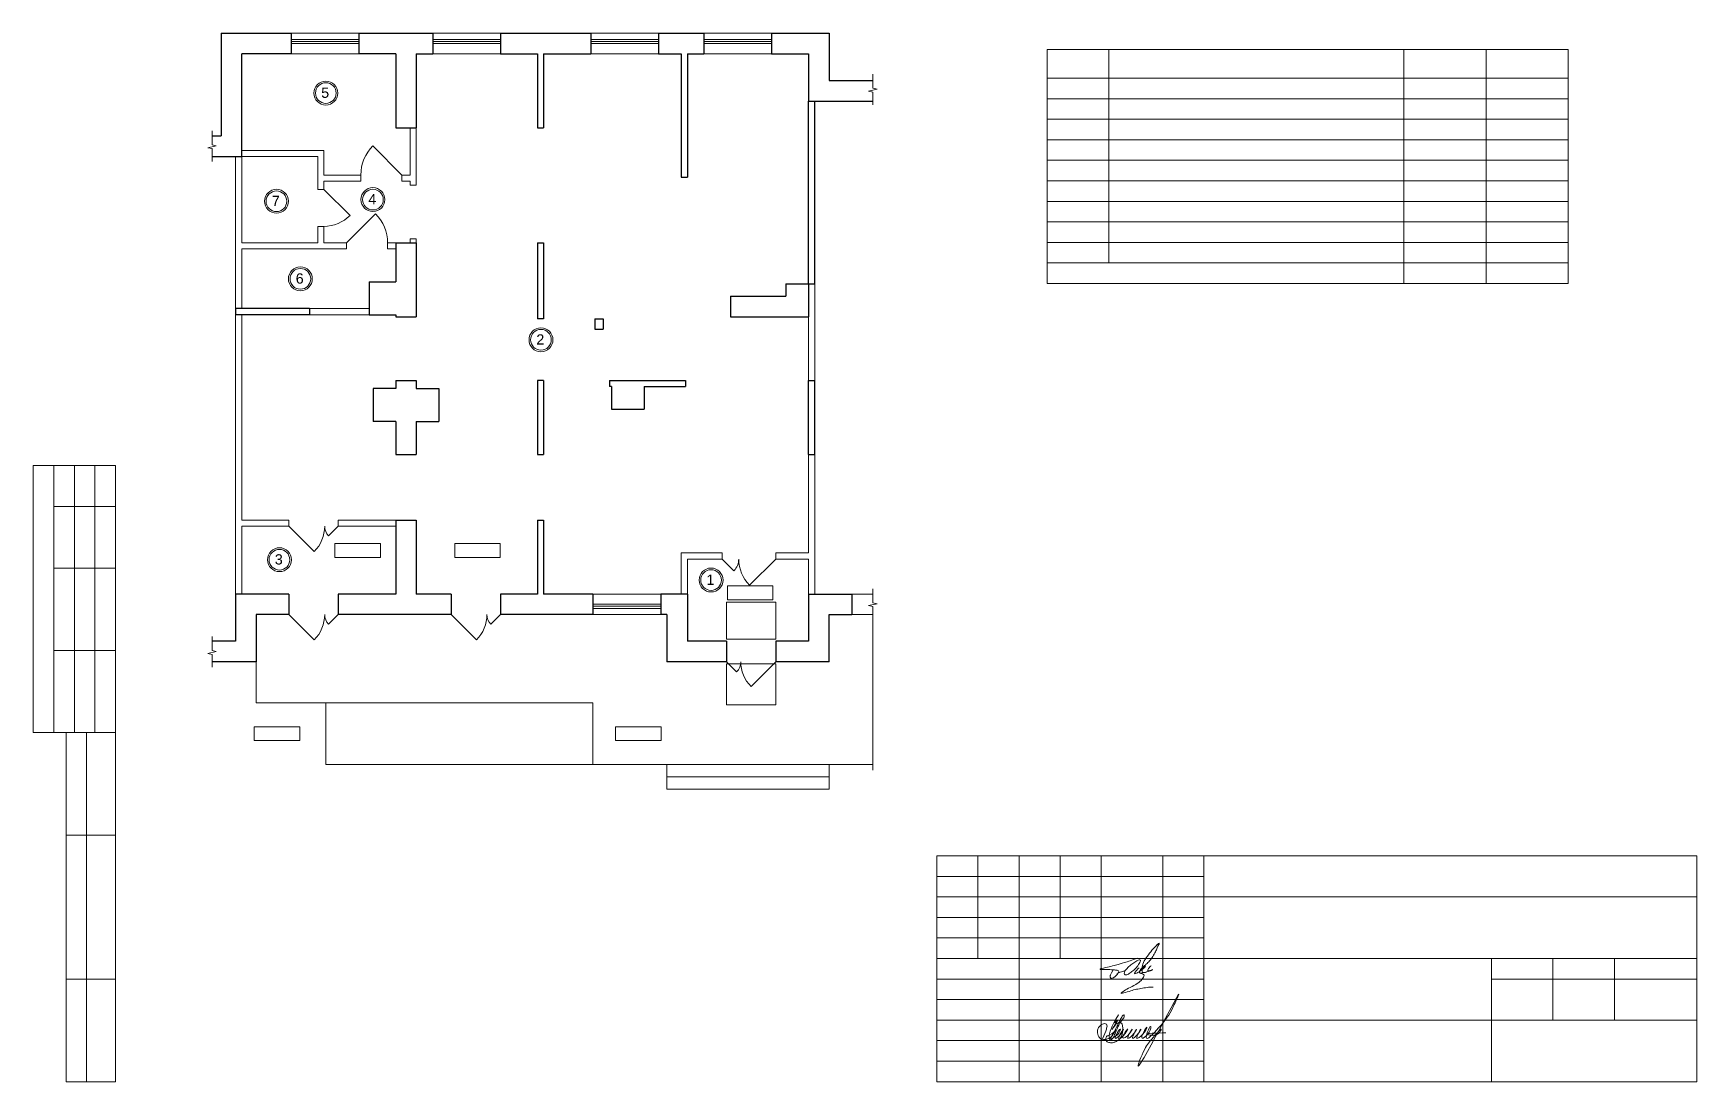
# Model space of a CAD drawing. Header units: metres. Extents: x 0 to 40.5, y 0.5 to 26.
import ezdxf
from ezdxf.enums import TextEntityAlignment as Align

# ---------------------------------------------------------------- set-up
doc = ezdxf.new("R2010")
doc.units = ezdxf.units.M
doc.header["$MEASUREMENT"] = 0
doc.layers.add('Level 1', color=7, linetype='Continuous', lineweight=0)
doc.layers.add('Level 63', color=7, linetype='Continuous', lineweight=0)
doc.styles.add('Style-Arial', font='arial.ttf')

# ---------------------------------------------------------------- blocks, each defined once
blk = doc.blocks.new('*U106')
at = {"color": 7, "linetype": 'Continuous', "lineweight": 13}
for radius in [0.291, 0.252]:
    blk.add_circle((0, 0), radius, dxfattribs=at)
at = {"color": 7, "linetype": 'Continuous', "lineweight": 13, "style": 'Style-Arial'}
blk.add_text('1', height=0.25, dxfattribs=at).set_placement((-0.113, 0.133), align=Align.TOP_LEFT)
blk = doc.blocks.new('*U107')
at = {"color": 7, "linetype": 'Continuous', "lineweight": 13}
for radius in [0.291, 0.252]:
    blk.add_circle((0, 0), radius, dxfattribs=at)
at = {"color": 7, "linetype": 'Continuous', "lineweight": 13, "style": 'Style-Arial'}
blk.add_text('2', height=0.25, dxfattribs=at).set_placement((-0.113, 0.133), align=Align.TOP_LEFT)
blk = doc.blocks.new('*U108')
at = {"color": 7, "linetype": 'Continuous', "lineweight": 13}
for radius in [0.291, 0.252]:
    blk.add_circle((0, 0), radius, dxfattribs=at)
at = {"color": 7, "linetype": 'Continuous', "lineweight": 13, "style": 'Style-Arial'}
blk.add_text('3', height=0.25, dxfattribs=at).set_placement((-0.113, 0.133), align=Align.TOP_LEFT)
blk = doc.blocks.new('*U110')
at = {"color": 7, "linetype": 'Continuous', "lineweight": 13}
for radius in [0.291, 0.252]:
    blk.add_circle((0, 0), radius, dxfattribs=at)
at = {"color": 7, "linetype": 'Continuous', "lineweight": 13, "style": 'Style-Arial'}
blk.add_text('4', height=0.25, dxfattribs=at).set_placement((-0.113, 0.133), align=Align.TOP_LEFT)
blk = doc.blocks.new('*U111')
at = {"color": 7, "linetype": 'Continuous', "lineweight": 13}
for radius in [0.291, 0.252]:
    blk.add_circle((0, 0), radius, dxfattribs=at)
at = {"color": 7, "linetype": 'Continuous', "lineweight": 13, "style": 'Style-Arial'}
blk.add_text('6', height=0.25, dxfattribs=at).set_placement((-0.113, 0.133), align=Align.TOP_LEFT)
blk = doc.blocks.new('*U112')
at = {"color": 7, "linetype": 'Continuous', "lineweight": 13}
for radius in [0.291, 0.252]:
    blk.add_circle((0, 0), radius, dxfattribs=at)
at = {"color": 7, "linetype": 'Continuous', "lineweight": 13, "style": 'Style-Arial'}
blk.add_text('7', height=0.25, dxfattribs=at).set_placement((-0.113, 0.133), align=Align.TOP_LEFT)
blk = doc.blocks.new('*U109')
at = {"color": 7, "linetype": 'Continuous', "lineweight": 13}
for radius in [0.291, 0.252]:
    blk.add_circle((0, 0), radius, dxfattribs=at)
at = {"color": 7, "linetype": 'Continuous', "lineweight": 13, "style": 'Style-Arial'}
blk.add_text('5', height=0.25, dxfattribs=at).set_placement((-0.113, 0.133), align=Align.TOP_LEFT)

msp = doc.modelspace()

# ---------------------------------------------------------------- linework, layer by layer
at = {"lineweight": 30}
for p, q in [((4.576, 26.023), (4.576, 23.523)), ((6.276, 26.023), (6.276, 25.523)), ((7.926, 26.023), (7.926, 25.523)), ((9.726, 26.023), (9.726, 25.523)), ((11.376, 26.023), (11.376, 25.523)), ((13.576, 26.023), (13.576, 25.523)), ((15.226, 26.023), (15.226, 25.523)), ((16.326, 26.023), (16.326, 25.523)), ((17.976, 26.023), (17.976, 25.523)), ((6.276, 25.523), (5.076, 25.523)), ((5.076, 23.023), (5.076, 25.523)), ((8.826, 25.523), (7.926, 25.523)), ((8.826, 25.523), (8.826, 23.723)), ((9.326, 25.523), (9.326, 23.723)), ((12.276, 25.523), (12.276, 23.723)), ((12.426, 25.523), (12.426, 23.723)), ((15.776, 25.523), (15.776, 22.523)), ((15.926, 25.523), (15.926, 22.523)), ((19.376, 24.873), (20.441, 24.873)), ((18.876, 24.373), (20.441, 24.373)), ((18.876, 19.923), (18.876, 24.373)), ((19.026, 19.923), (19.026, 24.373)), ((4.352, 23.523), (4.576, 23.523)), ((8.826, 23.723), (9.326, 23.723)), ((12.276, 23.723), (12.426, 23.723)), ((4.352, 23.023), (5.076, 23.023)), ((15.776, 22.523), (15.926, 22.523)), ((8.826, 20.923), (9.326, 20.923)), ((8.826, 20.923), (8.826, 19.973)), ((9.326, 20.923), (9.326, 19.123)), ((12.276, 20.923), (12.426, 20.923)), ((12.276, 20.923), (12.276, 19.073)), ((12.426, 20.923), (12.426, 19.073)), ((8.176, 19.973), (8.826, 19.973)), ((8.176, 19.973), (8.176, 19.173)), ((18.326, 19.923), (18.876, 19.923)), ((18.326, 19.923), (18.326, 19.623)), ((18.876, 19.923), (19.026, 19.923)), ((18.876, 19.923), (18.876, 19.123)), ((16.976, 19.623), (18.326, 19.623)), ((16.976, 19.623), (16.976, 19.123)), ((6.726, 19.323), (4.926, 19.323)), ((4.926, 19.323), (4.926, 19.173)), ((6.726, 19.173), (4.926, 19.173)), ((6.726, 19.323), (6.726, 19.173)), ((8.176, 19.173), (8.826, 19.173)), ((8.826, 19.173), (8.826, 19.123)), ((8.826, 19.123), (9.326, 19.123)), ((12.426, 19.073), (12.276, 19.073)), ((13.676, 19.073), (13.676, 18.823)), ((13.676, 19.073), (13.876, 19.073)), ((13.876, 19.073), (13.876, 18.823)), ((16.976, 19.123), (18.876, 19.123)), ((13.676, 18.823), (13.876, 18.823)), ((8.826, 17.573), (9.326, 17.573)), ((8.826, 17.573), (8.826, 17.373)), ((9.326, 17.573), (9.326, 17.373)), ((12.426, 17.573), (12.276, 17.573)), ((12.276, 17.573), (12.276, 15.773)), ((12.426, 17.573), (12.426, 15.773)), ((14.026, 17.573), (14.026, 17.423)), ((14.026, 17.573), (15.876, 17.573)), ((14.076, 17.423), (14.026, 17.423)), ((14.076, 17.423), (14.076, 16.873)), ((14.876, 17.423), (15.876, 17.423)), ((14.876, 17.423), (14.876, 16.873)), ((15.876, 17.573), (15.876, 17.423)), ((18.876, 15.773), (18.876, 17.573)), ((18.876, 17.573), (19.026, 17.573)), ((19.026, 15.773), (19.026, 17.573)), ((8.826, 17.373), (8.276, 17.373)), ((8.276, 17.373), (8.276, 16.573)), ((9.326, 17.373), (9.876, 17.373)), ((9.876, 17.373), (9.876, 16.573)), ((14.076, 16.873), (14.876, 16.873)), ((8.826, 16.573), (8.276, 16.573)), ((8.826, 16.573), (8.826, 15.773)), ((9.326, 16.573), (9.876, 16.573)), ((9.326, 16.573), (9.326, 15.773)), ((8.826, 15.773), (9.326, 15.773)), ((12.276, 15.773), (12.426, 15.773)), ((18.876, 15.773), (19.026, 15.773)), ((8.826, 14.173), (9.326, 14.173)), ((8.826, 14.173), (8.826, 12.373)), ((9.326, 14.173), (9.326, 12.373)), ((12.276, 14.173), (12.426, 14.173)), ((12.276, 14.173), (12.276, 12.373)), ((12.426, 14.173), (12.426, 12.373)), ((6.226, 12.373), (4.926, 12.373)), ((4.926, 12.373), (4.926, 11.223)), ((6.226, 12.373), (6.226, 11.873)), ((8.826, 12.373), (7.426, 12.373)), ((7.426, 12.373), (7.426, 11.873)), ((10.176, 12.373), (9.326, 12.373)), ((10.176, 12.373), (10.176, 11.873)), ((11.376, 12.373), (11.376, 11.873)), ((12.276, 12.373), (11.376, 12.373)), ((13.626, 12.373), (12.426, 12.373)), ((13.626, 12.373), (13.626, 11.873)), ((15.926, 12.373), (15.276, 12.373)), ((15.276, 12.373), (15.276, 11.873)), ((15.926, 12.373), (15.926, 11.223)), ((18.876, 12.373), (19.926, 12.373)), ((19.926, 12.373), (19.926, 11.873)), ((6.226, 11.873), (5.426, 11.873)), ((5.426, 11.873), (5.426, 10.723)), ((10.176, 11.873), (7.426, 11.873)), ((13.626, 11.873), (11.376, 11.873)), ((15.426, 11.873), (15.276, 11.873)), ((15.426, 11.873), (15.426, 10.723)), ((19.376, 11.873), (19.926, 11.873)), ((19.376, 10.723), (19.376, 11.873)), ((4.926, 11.223), (4.352, 11.223)), ((16.876, 11.223), (15.926, 11.223)), ((16.876, 11.223), (16.876, 10.723)), ((18.876, 11.223), (18.076, 11.223)), ((18.076, 11.223), (18.076, 10.723)), ((5.426, 10.723), (4.352, 10.723)), ((16.876, 10.723), (15.426, 10.723)), ((19.376, 10.723), (18.076, 10.723))]:
    msp.add_line(p, q, dxfattribs=at)
at = {"lineweight": 0}
for p, q in [((6.276, 25.873), (7.926, 25.873)), ((6.276, 25.823), (7.926, 25.823)), ((6.276, 25.773), (7.926, 25.773)), ((9.726, 25.873), (11.376, 25.873)), ((9.726, 25.823), (11.376, 25.823)), ((9.726, 25.773), (11.376, 25.773)), ((13.576, 25.873), (15.226, 25.873)), ((13.576, 25.823), (15.226, 25.823)), ((13.576, 25.773), (15.226, 25.773)), ((16.326, 25.873), (17.976, 25.873)), ((16.326, 25.823), (17.976, 25.823)), ((16.326, 25.773), (17.976, 25.773)), ((13.626, 12.123), (15.276, 12.123)), ((13.626, 12.073), (15.276, 12.073)), ((13.626, 12.023), (15.276, 12.023))]:
    msp.add_line(p, q, dxfattribs=at)
at = {"color": 7, "linetype": 'Continuous', "lineweight": 13}
for p, q in [((24.687, 25.625), (24.687, 19.931)), ((24.687, 25.625), (37.371, 25.625)), ((26.187, 25.625), (26.187, 20.431)), ((33.371, 25.625), (33.371, 19.931)), ((35.371, 25.625), (35.371, 19.931)), ((37.371, 25.625), (37.371, 19.931)), ((37.371, 25.625), (37.371, 19.931)), ((24.687, 24.931), (37.371, 24.931)), ((7.076, 23.173), (5.076, 23.173)), ((7.076, 23.173), (7.076, 22.573)), ((8.976, 22.573), (8.269, 23.28)), ((6.926, 23.023), (5.076, 23.023)), ((6.926, 23.023), (6.926, 22.223)), ((7.976, 22.573), (7.076, 22.573)), ((7.076, 22.423), (7.076, 22.223)), ((7.976, 22.423), (7.076, 22.423)), ((7.976, 22.573), (7.976, 22.423)), ((9.176, 22.573), (8.976, 22.573)), ((8.976, 22.573), (8.976, 22.423)), ((9.176, 22.423), (8.976, 22.423)), ((9.176, 22.323), (9.326, 22.323)), ((7.076, 22.223), (6.926, 22.223)), ((7.076, 22.223), (7.712, 21.587)), ((7.626, 20.923), (8.333, 21.63)), ((7.076, 21.323), (6.926, 21.323)), ((6.926, 21.323), (6.926, 20.923)), ((7.076, 21.323), (7.076, 20.923)), ((6.926, 20.923), (5.076, 20.923)), ((7.626, 20.773), (5.076, 20.773)), ((7.626, 20.923), (7.076, 20.923)), ((7.626, 20.923), (7.626, 20.773)), ((8.826, 20.923), (8.626, 20.923)), ((8.626, 20.923), (8.626, 20.773)), ((8.826, 20.773), (8.626, 20.773)), ((9.176, 21.023), (9.326, 21.023)), ((6.726, 19.323), (8.176, 19.323)), ((6.726, 19.173), (8.176, 19.173)), ((6.226, 14.173), (5.076, 14.173)), ((6.226, 14.023), (5.076, 14.023)), ((6.226, 14.023), (6.226, 14.173)), ((6.226, 14.023), (6.84, 13.409)), ((7.426, 14.023), (7.191, 13.789)), ((8.826, 14.173), (7.426, 14.173)), ((7.426, 14.023), (7.426, 14.173)), ((8.826, 14.023), (7.426, 14.023)), ((16.776, 13.223), (17.058, 12.94)), ((6.226, 11.873), (6.84, 11.259)), ((7.426, 11.873), (7.191, 11.639)), ((10.176, 11.873), (10.79, 11.259)), ((11.376, 11.873), (11.141, 11.639)), ((16.876, 10.723), (17.123, 10.476)), ((18.076, 10.723), (17.475, 10.122)), ((15.426, 8.223), (15.426, 7.623)), ((19.376, 8.223), (19.376, 7.623)), ((19.376, 7.623), (15.426, 7.623))]:
    msp.add_line(p, q, dxfattribs=at)
at = {"color": 7, "linetype": 'Continuous', "lineweight": 0}
for p, q in [((24.687, 24.431), (37.371, 24.431)), ((24.687, 23.931), (37.371, 23.931)), ((24.687, 23.431), (37.371, 23.431)), ((24.687, 22.931), (37.371, 22.931)), ((24.687, 22.431), (37.371, 22.431)), ((24.687, 21.931), (37.371, 21.931)), ((24.687, 21.431), (37.371, 21.431)), ((24.687, 20.931), (37.371, 20.931)), ((18.076, 13.223), (17.439, 12.587)), ((19.376, 7.923), (15.426, 7.923))]:
    msp.add_line(p, q, dxfattribs=at)
at = {"lineweight": 13}
for p, q in [((9.176, 23.723), (9.176, 22.573)), ((9.326, 23.723), (9.326, 22.323)), ((4.926, 23.023), (4.926, 19.323)), ((5.076, 23.023), (5.076, 20.923)), ((9.176, 22.423), (9.176, 22.323)), ((5.076, 20.773), (5.076, 19.323)), ((9.176, 21.023), (9.176, 20.923)), ((9.326, 21.023), (9.326, 20.923)), ((24.687, 20.431), (37.371, 20.431)), ((19.026, 17.573), (19.026, 19.923)), ((24.687, 19.931), (37.371, 19.931)), ((4.926, 19.173), (4.926, 12.373)), ((5.076, 19.173), (5.076, 14.173)), ((18.876, 19.123), (18.876, 17.573)), ((18.876, 15.773), (18.876, 13.373)), ((19.026, 15.773), (19.026, 12.373)), ((5.076, 14.023), (5.076, 12.373)), ((15.776, 13.373), (15.776, 12.373)), ((16.776, 13.373), (15.776, 13.373)), ((16.776, 13.373), (16.776, 13.223)), ((18.876, 13.373), (18.076, 13.373)), ((18.076, 13.373), (18.076, 13.223)), ((15.926, 13.223), (15.926, 12.373)), ((16.776, 13.223), (15.926, 13.223)), ((18.876, 13.223), (18.076, 13.223)), ((18.876, 12.373), (18.876, 13.223)), ((5.426, 10.723), (5.426, 9.723)), ((13.626, 9.723), (5.426, 9.723)), ((7.126, 9.723), (7.126, 8.223)), ((13.626, 9.723), (13.626, 8.223)), ((20.441, 8.223), (7.126, 8.223))]:
    msp.add_line(p, q, dxfattribs=at)
at = {"lineweight": 9}
for p, q in [((2, 15.5), (2, 0.5)), ((40.5, 0.5), (40.5, 6)), ((22, 0.5), (40.5, 0.5))]:
    msp.add_line(p, q, dxfattribs=at)
at = {"lineweight": 30, "flags": 128}
for points in [[(4.576, 26.023), (6.276, 26.023)], [(7.926, 26.023), (9.726, 26.023)], [(11.376, 26.023), (13.576, 26.023)], [(15.226, 26.023), (16.326, 26.023)], [(17.976, 26.023), (19.376, 26.023)], [(19.376, 26.023), (19.376, 24.873)], [(9.326, 25.523), (9.726, 25.523)], [(11.376, 25.523), (12.276, 25.523)], [(12.426, 25.523), (13.576, 25.523)], [(15.226, 25.523), (15.776, 25.523)], [(15.926, 25.523), (16.326, 25.523)], [(17.976, 25.523), (18.876, 25.523)], [(18.876, 25.523), (18.876, 24.373)], [(18.876, 12.373), (18.876, 11.223)]]:
    msp.add_lwpolyline(points, dxfattribs=at)
at = {"lineweight": 0, "flags": 128}
for points in [[(6.276, 26.023), (7.926, 26.023), (7.926, 25.523), (6.276, 25.523), (6.276, 26.023)], [(9.726, 26.023), (11.376, 26.023), (11.376, 25.523), (9.726, 25.523), (9.726, 26.023)], [(13.576, 26.023), (15.226, 26.023), (15.226, 25.523), (13.576, 25.523), (13.576, 26.023)], [(16.326, 26.023), (17.976, 26.023), (17.976, 25.523), (16.326, 25.523), (16.326, 26.023)], [(13.626, 12.373), (15.276, 12.373), (15.276, 11.873), (13.626, 11.873), (13.626, 12.373)]]:
    msp.add_lwpolyline(points, close=True, dxfattribs=at)
for points in [[(20.441, 24.28), (20.441, 24.593), (20.338, 24.615), (20.544, 24.661), (20.441, 24.683), (20.441, 25.025)], [(4.352, 22.903), (4.352, 23.215), (4.25, 23.238), (4.455, 23.283), (4.352, 23.306), (4.352, 23.648)], [(20.441, 11.873), (19.926, 11.873), (19.926, 12.373), (20.441, 12.373)], [(20.441, 8.086), (20.441, 12.068), (20.338, 12.091), (20.544, 12.136), (20.441, 12.159), (20.441, 12.5)], [(4.352, 10.591), (4.352, 10.903), (4.25, 10.926), (4.455, 10.972), (4.352, 10.994), (4.352, 11.336)]]:
    msp.add_lwpolyline(points, dxfattribs=at)
at = {"color": 7, "linetype": 'Continuous', "lineweight": 13, "flags": 128}
for points in [[(7.342, 13.601), (8.453, 13.601), (8.453, 13.265), (7.342, 13.265), (7.342, 13.601)], [(10.26, 13.601), (11.37, 13.601), (11.37, 13.265), (10.26, 13.265), (10.26, 13.601)], [(16.899, 12.569), (18.01, 12.569), (18.01, 12.233), (16.899, 12.233), (16.899, 12.569)], [(5.379, 9.143), (6.489, 9.143), (6.489, 8.807), (5.379, 8.807), (5.379, 9.143)], [(14.174, 9.143), (15.284, 9.143), (15.284, 8.807), (14.174, 8.807), (14.174, 9.143)]]:
    msp.add_lwpolyline(points, close=True, dxfattribs=at)
at = {"color": 7, "linetype": 'Continuous', "lineweight": 0, "flags": 128}
for points in [[(16.876, 11.273), (18.076, 11.273), (18.076, 12.173), (16.876, 12.173), (16.876, 11.273)], [(16.876, 10.673), (18.076, 10.673), (18.076, 9.673), (16.876, 9.673), (16.876, 10.673)]]:
    msp.add_lwpolyline(points, close=True, dxfattribs=at)
at = {"color": 7, "linetype": 'Continuous', "lineweight": 0}
for centre, radius, start, end in [((8.976, 22.573), 1, 135, 180), ((7.076, 22.223), 0.9, 270, 315), ((7.626, 20.923), 1, 0, 45), ((6.226, 14.023), 0.869, 315, 360), ((7.426, 14.023), 0.331, 180, 225), ((16.776, 13.223), 0.4, 315, 0), ((18.076, 13.223), 0.9, 180, 225), ((6.226, 11.873), 0.869, 315, 360), ((7.426, 11.873), 0.331, 180, 225), ((10.176, 11.873), 0.869, 315, 360), ((11.376, 11.873), 0.331, 180, 225), ((16.876, 10.723), 0.35, 315, 0), ((18.076, 10.723), 0.85, 180, 225)]:
    msp.add_arc(centre, radius, start, end, dxfattribs=at)
at = {"color": 5, "linetype": 'Continuous', "lineweight": 0}
msp.add_open_spline([(26.011, 1.499), (26.049, 1.577), (26.101, 1.684), (26.137, 1.812), (26.147, 1.88), (26.108, 1.92), (26.042, 1.914), (25.978, 1.871), (25.93, 1.813), (25.906, 1.75), (25.909, 1.689), (25.926, 1.622), (25.963, 1.564), (26.023, 1.532), (26.089, 1.519), (26.154, 1.542), (26.211, 1.565), (26.281, 1.618), (26.324, 1.73), (26.389, 1.851), (26.44, 1.97), (26.498, 2.052), (26.519, 2.114), (26.562, 2.131), (26.564, 2.091), (26.553, 2.055), (26.438, 1.921), (26.358, 1.723), (26.296, 1.565), (26.225, 1.498), (26.209, 1.535), (26.2, 1.573), (26.189, 1.65), (26.245, 1.795), (26.29, 1.912), (26.512, 2.28), (26.245, 1.842), (26.484, 2.099), (26.163, 1.624), (26.344, 1.895), (26.421, 1.949), (26.502, 1.933), (26.523, 1.854), (26.532, 1.727), (26.498, 1.563), (26.38, 1.486), (26.295, 1.447), (26.213, 1.446), (26.142, 1.464), (26.117, 1.51), (26.112, 1.552), (26.124, 1.623), (26.25, 1.615), (26.467, 1.929), (26.16, 1.478), (26.358, 1.616), (26.437, 1.658), (26.495, 1.868), (26.239, 1.444), (26.485, 1.641), (26.601, 1.896), (26.319, 1.427), (26.58, 1.637), (26.702, 1.884), (26.412, 1.456), (26.689, 1.634), (26.811, 1.888), (26.538, 1.434), (26.799, 1.649), (26.91, 1.873), (26.633, 1.389), (26.926, 1.671), (26.991, 1.838), (26.707, 1.349), (27.082, 1.697), (27.136, 1.902), (26.818, 1.341), (27.211, 1.699), (27.207, 1.926), (26.966, 1.337), (27.563, 1.983), (27.678, 2.158), (28.224, 3.337), (26.544, 0.039), (27.076, 1.372), (27.227, 1.524), (27.505, 1.859), (27.385, 1.591), (26.924, 1.675), (27.328, 1.685), (27.578, 1.691)], degree=3, knots=[0, 0, 0, 0, 0.25628, 0.353581, 0.406785, 0.450947, 0.500228, 0.589539, 0.678243, 0.721139, 0.789755, 0.855622, 0.929913, 0.986796, 1.054482, 1.124935, 1.189175, 1.239866, 1.382593, 1.533904, 1.656708, 1.769166, 1.833241, 1.851218, 1.87708, 1.919627, 1.974991, 2.390092, 2.511628, 2.564183, 2.58853, 2.610373, 2.686214, 2.814194, 3.041608, 3.238132, 3.458023, 3.542151, 3.799695, 3.964581, 4.050226, 4.108456, 4.174286, 4.271529, 4.50532, 4.614114, 4.684066, 4.783342, 4.858047, 4.883077, 4.934253, 4.987448, 5.068031, 5.273314, 5.528209, 5.596865, 5.81499, 5.861814, 6.112149, 6.279116, 6.419755, 6.680665, 6.886777, 7.00733, 7.257369, 7.454423, 7.584298, 7.83004, 8.047956, 8.143902, 8.3832, 8.65874, 8.67189, 8.887943, 9.221296, 9.231594, 9.502183, 9.820257, 9.849202, 10.120034, 10.495152, 11.096402, 11.416738, 13.371737, 13.840926, 14.20828, 14.424856, 14.536091, 14.808089, 15.25283, 15.25283, 15.25283, 15.25283], dxfattribs=at)
at = {"layer": 'Level 1', "color": 5, "lineweight": 20}
for points in [[(27.258, 3.223), (27.123, 3.174), (27.007, 3.144), (26.997, 3.18), (26.992, 3.254), (27.02, 3.402), (27.121, 3.552), (27.237, 3.705), (27.346, 3.822), (27.399, 3.871), (27.427, 3.874), (27.379, 3.806), (27.346, 3.716), (27.297, 3.608), (27.225, 3.497), (27.133, 3.39), (27.064, 3.337), (27.016, 3.29), (26.936, 3.205), (26.922, 3.156), (26.962, 3.136), (27.039, 3.118), (27.059, 3.074), (26.981, 2.965), (26.852, 2.868), (26.658, 2.771), (26.515, 2.694), (26.483, 2.655), (26.48, 2.639), (26.697, 2.705), (26.821, 2.744), (26.965, 2.771), (27.121, 2.795), (27.21, 2.806), (27.264, 2.798)], [(26.283, 3.204), (26.232, 3.115), (26.224, 3.093), (26.219, 3.076), (26.217, 3.045), (26.229, 3.022), (26.252, 3.013), (26.289, 3.021), (26.372, 3.09), (26.421, 3.154), (26.442, 3.189), (26.407, 3.21), (26.345, 3.223), (26.156, 3.231), (26.068, 3.231), (25.97, 3.229), (25.974, 3.247), (25.989, 3.25), (26.393, 3.346), (26.539, 3.393), (26.759, 3.458), (26.875, 3.512)], [(26.384, 3.13), (26.454, 3.166), (26.522, 3.188), (26.568, 3.195), (26.583, 3.195), (26.675, 3.309), (26.765, 3.382), (26.876, 3.449), (26.934, 3.471), (26.958, 3.466), (26.956, 3.437), (26.898, 3.319), (26.818, 3.239), (26.726, 3.161), (26.643, 3.101), (26.597, 3.101), (26.571, 3.103), (26.556, 3.127), (26.563, 3.176), (26.585, 3.198)], [(26.922, 3.273), (26.891, 3.243), (26.867, 3.216), (26.841, 3.19), (26.823, 3.163), (26.811, 3.14), (26.814, 3.13), (26.828, 3.128), (26.885, 3.152), (26.932, 3.179), (27.029, 3.257), (27.078, 3.301), (27.087, 3.325), (27.046, 3.313), (27, 3.264), (26.959, 3.223), (26.939, 3.196), (26.934, 3.155), (26.947, 3.14), (27.032, 3.153), (27.08, 3.16), (27.146, 3.184), (27.223, 3.208), (27.262, 3.24), (27.221, 3.216), (27.155, 3.196), (27.133, 3.196), (27.141, 3.242), (27.201, 3.315), (27.221, 3.32)]]:
    msp.add_open_spline(points, degree=3, dxfattribs=at)
at = {"layer": 'Level 63', "color": 7, "linetype": 'Continuous', "lineweight": 13}
for p, q in [((0, 15.5), (2, 15.5)), ((0, 15.5), (0, 9)), ((0.5, 15.5), (0.5, 9)), ((1, 15.5), (1, 9)), ((1.5, 15.5), (1.5, 9)), ((0.5, 14.5), (2, 14.5)), ((0.5, 13), (2, 13)), ((0.5, 11), (2, 11)), ((0, 9), (2, 9)), ((0.8, 9), (2, 9)), ((1.3, 0.5), (1.3, 9)), ((0.8, 6.5), (2, 6.5)), ((22, 6), (40.5, 6)), ((22, 6), (22, 0.5)), ((23, 6), (23, 3.5)), ((24, 6), (24, 0.5)), ((25, 6), (25, 3.5)), ((26, 6), (26, 0.5)), ((27.5, 6), (27.5, 0.5)), ((28.5, 6), (28.5, 0.5)), ((28.5, 5), (40.5, 5)), ((22, 4), (28.5, 4)), ((22, 3.5), (28.5, 3.5)), ((28.5, 3.5), (40.5, 3.5)), ((0.8, 3), (2, 3)), ((35.5, 3), (40.5, 3)), ((28.5, 2), (40.5, 2))]:
    msp.add_line(p, q, dxfattribs=at)
at = {"layer": 'Level 63', "color": 7, "linetype": 'Continuous', "lineweight": 0}
for p, q in [((22, 5.5), (28.5, 5.5)), ((22, 5), (28.5, 5)), ((22, 4.5), (28.5, 4.5)), ((22, 3), (28.5, 3)), ((22, 2.5), (28.5, 2.5)), ((22, 2), (28.5, 2)), ((22, 1.5), (28.5, 1.5)), ((22, 1), (28.5, 1))]:
    msp.add_line(p, q, dxfattribs=at)
at = {"layer": 'Level 63', "color": 7, "linetype": 'Continuous', "lineweight": 13, "flags": 128}
for points in [[(2, 0.5), (0.8, 0.5), (0.8, 9)], [(35.5, 3.5), (35.5, 0.5)], [(37, 3.5), (37, 2)], [(38.5, 3.5), (38.5, 2)]]:
    msp.add_lwpolyline(points, dxfattribs=at)

# ---------------------------------------------------------------- block references
at = {"color": 7, "linetype": 'Continuous', "lineweight": 13}
for name, p in [('*U109', (7.123, 24.568)), ('*U112', (5.921, 21.934)), ('*U110', (8.27, 21.974)), ('*U111', (6.503, 20.046)), ('*U107', (12.361, 18.562)), ('*U108', (5.994, 13.208)), ('*U106', (16.502, 12.713))]:
    msp.add_blockref(name, p, dxfattribs=at)

doc.saveas('drawing.dxf')
